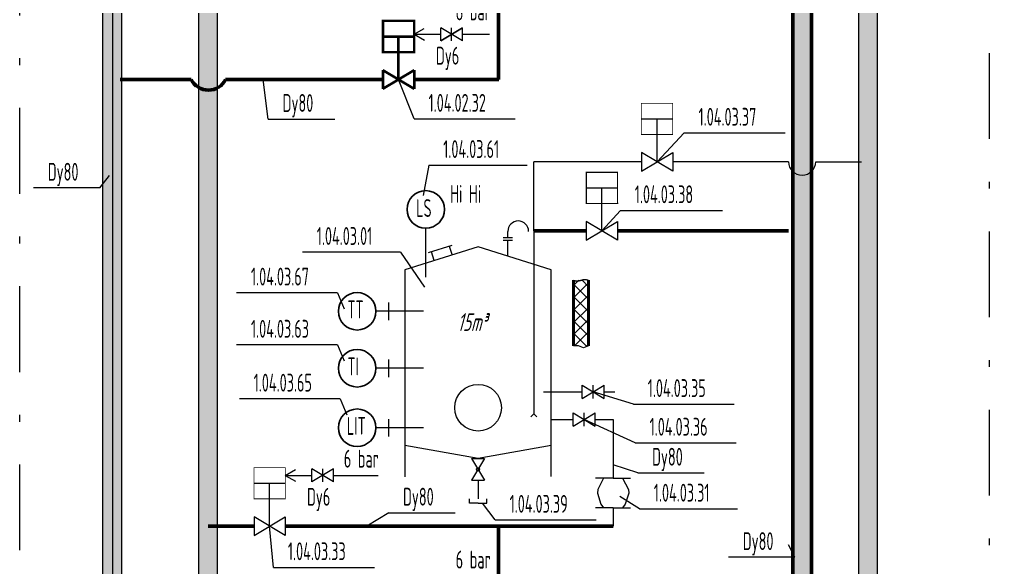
# Model space of a CAD drawing. Header units: millimetres. Extents: x -2281 to 17340, y -2563 to 4166.
# Drawn here: x 1283.7 to 1419.4, y 351 to 427.7 of the extents above; entities that cross this region are included whole.
import ezdxf

# ---------------------------------------------------------------- set-up
doc = ezdxf.new("R2010")
doc.units = ezdxf.units.MM
for name, pattern in [('K5LT32768', [24.957505, 11.9988, -5.9994, 0.959904, -5.9994]), ('K5LT32769', [0]), ('K5LT32772', [0]), ('K5LT32773', [0]), ('K5LT32774', [0]), ('K5LT32775', [0]), ('K5LT32776', [0]), ('K5LT32777', [0]), ('K5LT32782', [0]), ('K5LT32785', [0]), ('K5LT32786', [0]), ('K5LT32787', [0]), ('K5LT32788', [0]), ('K5LT32789', [0]), ('K5LT_THIN', [0]), ('K5LT_THIN_INCLUDED_TO_HATCHING', [0])]:
    doc.linetypes.add(name, pattern=pattern)
doc.layers.add('Системный слой', color=7, linetype='Continuous')
doc.styles.add('KTEXTSTYLE', font='GOST_AU.SHX', dxfattribs={"width": 0.96, "height": 5})

# ---------------------------------------------------------------- blocks, each defined once
blk = doc.blocks.new('U5')
at = {"layer": 'Системный слой', "color": 7, "linetype": 'K5LT_THIN_INCLUDED_TO_HATCHING', "lineweight": 13}
for p, q in [((1361.22, 391.21), (1361.27, 391.19)), ((1361.27, 391.19), (1361.32, 391.18)), ((1361.32, 391.18), (1361.37, 391.16)), ((1361.37, 391.16), (1361.42, 391.15)), ((1361.42, 391.15), (1361.47, 391.14)), ((1361.47, 391.14), (1361.52, 391.13)), ((1361.52, 391.13), (1361.57, 391.12)), ((1361.57, 391.12), (1361.62, 391.11)), ((1361.62, 391.11), (1361.67, 391.11)), ((1361.67, 391.11), (1361.72, 391.11)), ((1361.72, 391.11), (1361.77, 391.11)), ((1361.77, 391.11), (1361.82, 391.11)), ((1361.82, 391.11), (1361.87, 391.11)), ((1361.87, 391.11), (1361.92, 391.12)), ((1361.92, 391.12), (1361.97, 391.13)), ((1361.97, 391.13), (1362.02, 391.14)), ((1362.02, 391.14), (1362.07, 391.15)), ((1362.07, 391.15), (1362.12, 391.16)), ((1362.12, 391.16), (1362.17, 391.18)), ((1362.17, 391.18), (1362.22, 391.19)), ((1362.22, 391.19), (1362.27, 391.21)), ((1362.27, 391.21), (1362.32, 391.23)), ((1362.32, 391.23), (1362.37, 391.24)), ((1362.37, 391.24), (1362.42, 391.26)), ((1362.42, 391.26), (1362.47, 391.27)), ((1362.47, 391.27), (1362.52, 391.28)), ((1362.52, 391.28), (1362.57, 391.29)), ((1362.57, 391.29), (1362.62, 391.3)), ((1362.62, 391.3), (1362.67, 391.31)), ((1362.67, 391.31), (1362.72, 391.31)), ((1362.72, 391.31), (1362.77, 391.31)), ((1362.77, 391.31), (1362.82, 391.31)), ((1362.82, 391.31), (1362.87, 391.31)), ((1362.87, 391.31), (1362.92, 391.31)), ((1362.92, 391.31), (1362.97, 391.3)), ((1362.97, 391.3), (1363.02, 391.29)), ((1363.02, 391.29), (1363.07, 391.28)), ((1363.07, 391.28), (1363.12, 391.27)), ((1363.12, 391.27), (1363.17, 391.25)), ((1363.17, 391.25), (1363.22, 391.24)), ((1363.22, 391.24), (1363.27, 391.23)), ((1363.27, 391.23), (1363.32, 391.21))]:
    blk.add_line(p, q, dxfattribs=at)
blk = doc.blocks.new('U33')
at = {"layer": 'Системный слой', "true_color": 0xc0c0c0}
blk.add_hatch(color=9, dxfattribs=at).paths.add_polyline_path([(1401.16, 177.57), (1401.16, 118.99), (1403.78, 118.99), (1403.78, 551.6), (1401.16, 551.6)])
at = {"layer": 'Системный слой', "color": 7, "linetype": 'K5LT_THIN_INCLUDED_TO_HATCHING', "lineweight": 13}
for p, q in [((1401.16, 118.99), (1401.16, 551.6)), ((1403.78, 118.99), (1403.78, 551.6))]:
    blk.add_line(p, q, dxfattribs=at)
blk = doc.blocks.new('U34')
at = {"layer": 'Системный слой', "color": 7, "linetype": 'K5LT_THIN_INCLUDED_TO_HATCHING', "lineweight": 13}
for p, q in [((1308.8, 97.61), (1308.8, 820.63)), ((1311.43, 97.61), (1311.43, 820.63))]:
    blk.add_line(p, q, dxfattribs=at)
blk = doc.blocks.new('U35')
at = {"layer": 'Системный слой', "true_color": 0xc0c0c0}
blk.add_hatch(color=9, dxfattribs=at).paths.add_polyline_path([(1295.38, 150.37), (1295.38, 112.36), (1298.01, 112.36), (1298.01, 524.41), (1295.38, 524.41)])
at = {"layer": 'Системный слой', "color": 7, "linetype": 'K5LT_THIN_INCLUDED_TO_HATCHING', "lineweight": 13}
for p, q in [((1295.38, 112.36), (1295.38, 524.41)), ((1298.01, 112.36), (1298.01, 524.41))]:
    blk.add_line(p, q, dxfattribs=at)
blk = doc.blocks.new('U124')
at = {"layer": 'Системный слой', "color": 7, "linetype": 'K5LT_THIN', "lineweight": 13}
for q in [(1336.75, 419.31), (1353.06, 413.79)]:
    blk.add_line((1338.94, 413.79), q, dxfattribs=at)
at = {"layer": 'Системный слой', "color": 7, "insert": (1340.94, 417.29), "char_height": 2.5, "attachment_point": 1, "style": 'KTEXTSTYLE'}
blk.add_mtext('\\H3.5;\\W0.965;\\Q15;\\Q0;\\W0.715;\\H2.50;{\\c255;1.04.02.32}', dxfattribs=at)
blk = doc.blocks.new('U126')
at = {"layer": 'Системный слой', "color": 7, "linetype": 'K5LT_THIN', "lineweight": 13}
for q in [(1391.32, 354.16), (1382.91, 352.44)]:
    blk.add_line((1392.2, 352.44), q, dxfattribs=at)
at = {"layer": 'Системный слой', "color": 7, "insert": (1384.91, 355.94), "char_height": 2.5, "attachment_point": 1, "style": 'KTEXTSTYLE'}
blk.add_mtext('\\H3.5;\\W0.965;\\Q15;\\Q0;\\W0.715;\\H2.50;Dy80', dxfattribs=at)
blk = doc.blocks.new('U127')
at = {"layer": 'Системный слой', "color": 7, "linetype": 'K5LT_THIN', "lineweight": 13}
for q in [(1365.2, 398.13), (1382.06, 400.99)]:
    blk.add_line((1367.8, 400.99), q, dxfattribs=at)
at = {"layer": 'Системный слой', "color": 7, "insert": (1369.8, 404.49), "char_height": 2.5, "attachment_point": 1, "style": 'KTEXTSTYLE'}
blk.add_mtext('\\H3.5;\\W0.965;\\Q15;\\Q0;\\W0.715;\\H2.50;{\\c255;1.04.03.38}', dxfattribs=at)
blk = doc.blocks.new('U128')
at = {"layer": 'Системный слой', "color": 7, "linetype": 'K5LT_THIN', "lineweight": 13}
for q in [(1372.92, 407.77), (1390.84, 411.84)]:
    blk.add_line((1376.72, 411.84), q, dxfattribs=at)
at = {"layer": 'Системный слой', "color": 7, "insert": (1378.72, 415.34), "char_height": 2.5, "attachment_point": 1, "style": 'KTEXTSTYLE'}
blk.add_mtext('\\H3.5;\\W0.965;\\Q15;\\Q0;\\W0.715;\\H2.50;1.04.03.37', dxfattribs=at)
blk = doc.blocks.new('U129')
at = {"layer": 'Системный слой', "color": 7, "linetype": 'K5LT_THIN', "lineweight": 13}
for q in [(1340.2, 403.06), (1354.72, 407.32)]:
    blk.add_line((1340.99, 407.32), q, dxfattribs=at)
at = {"layer": 'Системный слой', "color": 7, "insert": (1342.99, 410.82), "char_height": 2.5, "attachment_point": 1, "style": 'KTEXTSTYLE'}
blk.add_mtext('\\H3.5;\\W0.965;\\Q15;\\Q0;\\W0.715;\\H2.50;1.04.03.61', dxfattribs=at)
blk = doc.blocks.new('U130')
at = {"layer": 'Системный слой', "color": 7, "linetype": 'K5LT_THIN', "lineweight": 13}
for q in [(1323.3, 395.15), (1340.36, 390.24)]:
    blk.add_line((1337.02, 395.15), q, dxfattribs=at)
at = {"layer": 'Системный слой', "color": 7, "insert": (1325.3, 398.65), "char_height": 2.5, "attachment_point": 1, "style": 'KTEXTSTYLE'}
blk.add_mtext('\\H3.5;\\W0.965;\\Q15;\\Q0;\\W0.715;\\H2.50;1.04.03.01', dxfattribs=at)
blk = doc.blocks.new('U131')
at = {"layer": 'Системный слой', "color": 7, "linetype": 'K5LT_THIN', "lineweight": 13}
for q in [(1314.09, 389.47), (1329.14, 387.23)]:
    blk.add_line((1328.22, 389.47), q, dxfattribs=at)
at = {"layer": 'Системный слой', "color": 7, "insert": (1316.09, 392.97), "char_height": 2.5, "attachment_point": 1, "style": 'KTEXTSTYLE'}
blk.add_mtext('\\H3.5;\\W0.965;\\Q15;\\Q0;\\W0.715;\\H2.50;1.04.03.67', dxfattribs=at)
blk = doc.blocks.new('U132')
at = {"layer": 'Системный слой', "color": 7, "linetype": 'K5LT_THIN', "lineweight": 13}
for q in [(1314.09, 382.16), (1329.14, 379.92)]:
    blk.add_line((1328.22, 382.16), q, dxfattribs=at)
at = {"layer": 'Системный слой', "color": 7, "insert": (1316.09, 385.66), "char_height": 2.5, "attachment_point": 1, "style": 'KTEXTSTYLE'}
blk.add_mtext('\\H3.5;\\W0.965;\\Q15;\\Q0;\\W0.715;\\H2.50;1.04.03.63', dxfattribs=at)
blk = doc.blocks.new('U133')
at = {"layer": 'Системный слой', "color": 7, "linetype": 'K5LT_THIN', "lineweight": 13}
for q in [(1314.47, 374.62), (1329.51, 372.37)]:
    blk.add_line((1328.59, 374.62), q, dxfattribs=at)
at = {"layer": 'Системный слой', "color": 7, "insert": (1316.47, 378.12), "char_height": 2.5, "attachment_point": 1, "style": 'KTEXTSTYLE'}
blk.add_mtext('\\H3.5;\\W0.965;\\Q15;\\Q0;\\W0.715;\\H2.50;1.04.03.65', dxfattribs=at)
blk = doc.blocks.new('U134')
at = {"layer": 'Системный слой', "color": 7, "linetype": 'K5LT_THIN', "lineweight": 13}
for q in [(1363.97, 375.6), (1383.73, 373.86)]:
    blk.add_line((1369.61, 373.86), q, dxfattribs=at)
at = {"layer": 'Системный слой', "color": 7, "insert": (1371.61, 377.36), "char_height": 2.5, "attachment_point": 1, "style": 'KTEXTSTYLE'}
blk.add_mtext('\\H3.5;\\W0.965;\\Q15;\\Q0;\\W0.715;\\H2.50;1.04.03.35', dxfattribs=at)
blk = doc.blocks.new('U135')
at = {"layer": 'Системный слой', "color": 7, "linetype": 'K5LT_THIN', "lineweight": 13}
for q in [(1362.7, 371.71), (1383.99, 368.45)]:
    blk.add_line((1369.87, 368.45), q, dxfattribs=at)
at = {"layer": 'Системный слой', "color": 7, "insert": (1371.87, 371.95), "char_height": 2.5, "attachment_point": 1, "style": 'KTEXTSTYLE'}
blk.add_mtext('\\H3.5;\\W0.965;\\Q15;\\Q0;\\W0.715;\\H2.50;1.04.03.36', dxfattribs=at)
blk = doc.blocks.new('U136')
at = {"layer": 'Системный слой', "color": 7, "linetype": 'K5LT_THIN', "lineweight": 13}
for q in [(1367.7, 360.95), (1384.18, 359.22)]:
    blk.add_line((1370.46, 359.22), q, dxfattribs=at)
at = {"layer": 'Системный слой', "color": 7, "insert": (1372.46, 362.72), "char_height": 2.5, "attachment_point": 1, "style": 'KTEXTSTYLE'}
blk.add_mtext('\\H3.5;\\W0.965;\\Q15;\\Q0;\\W0.715;\\H2.50;1.04.03.31', dxfattribs=at)
blk = doc.blocks.new('U137')
at = {"layer": 'Системный слой', "color": 7, "linetype": 'K5LT_THIN', "lineweight": 13}
for q in [(1348.49, 360), (1364.4, 357.66)]:
    blk.add_line((1350.28, 357.66), q, dxfattribs=at)
at = {"layer": 'Системный слой', "color": 7, "insert": (1352.28, 361.16), "char_height": 2.5, "attachment_point": 1, "style": 'KTEXTSTYLE'}
blk.add_mtext('\\H3.5;\\W0.965;\\Q15;\\Q0;\\W0.715;\\H2.50;1.04.03.39', dxfattribs=at)
blk = doc.blocks.new('U138')
at = {"layer": 'Системный слой', "color": 7, "linetype": 'K5LT_THIN', "lineweight": 13}
for q in [(1296.32, 405.87), (1285.66, 404.14)]:
    blk.add_line((1294.95, 404.14), q, dxfattribs=at)
at = {"layer": 'Системный слой', "color": 7, "insert": (1287.66, 407.64), "char_height": 2.5, "attachment_point": 1, "style": 'KTEXTSTYLE'}
blk.add_mtext('\\H3.5;\\W0.965;\\Q15;\\Q0;\\W0.715;\\H2.50;Dy80', dxfattribs=at)
blk = doc.blocks.new('U140')
at = {"layer": 'Системный слой', "color": 7, "linetype": 'K5LT_THIN', "lineweight": 13}
for q in [(1318.71, 356.78), (1333.38, 351.02)]:
    blk.add_line((1319.26, 351.02), q, dxfattribs=at)
at = {"layer": 'Системный слой', "color": 7, "insert": (1321.26, 354.52), "char_height": 2.5, "attachment_point": 1, "style": 'KTEXTSTYLE'}
blk.add_mtext('\\H3.5;\\W0.965;\\Q15;\\Q0;\\W0.715;\\H2.50;1.04.03.33', dxfattribs=at)
blk = doc.blocks.new('U213')
at = {"layer": 'Системный слой', "color": 7, "linetype": 'K5LT_THIN', "lineweight": 13}
for q in [(1317.79, 419.31), (1327.81, 413.77)]:
    blk.add_line((1318.52, 413.77), q, dxfattribs=at)
at = {"layer": 'Системный слой', "color": 7, "insert": (1320.52, 417.27), "char_height": 2.5, "attachment_point": 1, "style": 'KTEXTSTYLE'}
blk.add_mtext('\\H3.5;\\W0.965;\\Q15;\\Q0;\\W0.715;\\H2.50;Dy80', dxfattribs=at)
blk = doc.blocks.new('U214')
at = {"layer": 'Системный слой', "color": 7, "linetype": 'K5LT_THIN', "lineweight": 13}
for q in [(1366.77, 365.38), (1379.51, 364.25)]:
    blk.add_line((1370.22, 364.25), q, dxfattribs=at)
at = {"layer": 'Системный слой', "color": 7, "insert": (1372.22, 367.75), "char_height": 2.5, "attachment_point": 1, "style": 'KTEXTSTYLE'}
blk.add_mtext('\\H3.5;\\W0.965;\\Q15;\\Q0;\\W0.715;\\H2.50;Dy80', dxfattribs=at)
blk = doc.blocks.new('U215')
at = {"layer": 'Системный слой', "color": 7, "linetype": 'K5LT_THIN', "lineweight": 13}
for q in [(1332.3, 356.78), (1344.66, 358.66)]:
    blk.add_line((1335.37, 358.66), q, dxfattribs=at)
at = {"layer": 'Системный слой', "color": 7, "insert": (1337.37, 362.16), "char_height": 2.5, "attachment_point": 1, "style": 'KTEXTSTYLE'}
blk.add_mtext('\\H3.5;\\W0.965;\\Q15;\\Q0;\\W0.715;\\H2.50;Dy80', dxfattribs=at)

msp = doc.modelspace()

# ---------------------------------------------------------------- hatches: boundary and pattern name
at = {"layer": 'Системный слой', "true_color": 0x0000ff}
msp.add_hatch(color=5, dxfattribs=at).paths.add_polyline_path([(1394.54514, 118.80182), (1394.54514, 818.50664), (1391.92014, 818.50664), (1391.92014, 118.80182)])
at = {"layer": 'Системный слой', "true_color": 0xc0c0c0}
for points in [[(1308.80496, 494.90982), (1308.80496, 418.17692), (1309.09747, 418.03075), (1309.40563, 417.92135), (1309.72483, 417.85036), (1310.05031, 417.81883), (1310.3772, 417.82724), (1310.70063, 417.87547), (1311.01576, 417.96278), (1311.31788, 418.08788), (1311.42984, 418.14579), (1311.42984, 494.88572), (1311.13432, 494.74574), (1310.82392, 494.64285), (1310.5033, 494.5786), (1310.17723, 494.55393), (1309.85059, 494.56922), (1309.52825, 494.62425), (1309.21503, 494.71818), (1308.9156, 494.84961)], [(1308.80496, 418.17692), (1308.80496, 341.43682), (1309.09786, 341.29143), (1309.40632, 341.18287), (1309.72571, 341.11273), (1310.05127, 341.08208), (1310.37814, 341.09138), (1310.70143, 341.14047), (1311.01632, 341.22864), (1311.31811, 341.35455), (1311.42984, 341.41272), (1311.42984, 418.14579), (1311.13395, 418.00659), (1310.82328, 417.90454), (1310.50248, 417.84113), (1310.17635, 417.81734), (1309.84975, 417.8335), (1309.52756, 417.88938), (1309.21459, 417.98415), (1308.91552, 418.11638)]]:
    msp.add_hatch(color=9, dxfattribs=at).paths.add_polyline_path(points)

# ---------------------------------------------------------------- linework, layer by layer
at = {"layer": 'Системный слой', "color": 5, "linetype": 'K5LT32768', "lineweight": 18, "true_color": 0x0000ff}
for p, q in [((1283.69298, 839.5978), (1283.69298, 61.58733)), ((1419.44802, 61.58733), (1419.44802, 839.5992))]:
    msp.add_line(p, q, dxfattribs=at)
at = {"layer": 'Системный слой', "color": 5, "linetype": 'K5LT32775', "lineweight": 50, "true_color": 0x0000ff}
for p, q in [((1391.92014, 118.80182), (1391.92014, 818.50664)), ((1394.54514, 118.80182), (1394.54514, 818.50664)), ((1363.01148, 398.12657), (1355.66336, 398.12657)), ((1391.32014, 398.12657), (1367.38648, 398.12657)), ((1316.52272, 356.7797), (1310.1174, 356.7797)), ((1320.89772, 356.7797), (1366.76635, 356.7797))]:
    msp.add_line(p, q, dxfattribs=at)
at = {"layer": 'Системный слой', "color": 7, "linetype": 'K5LT_THIN_INCLUDED_TO_HATCHING', "lineweight": 13}
for p, q in [((1308.80496, 97.61198), (1308.80496, 658.74994)), ((1311.42984, 97.61198), (1311.42984, 658.76432))]:
    msp.add_line(p, q, dxfattribs=at)
at = {"layer": 'Системный слой', "color": 7, "linetype": 'K5LT_THIN', "lineweight": 13}
for p, q in [((1296.6966, 524.40853), (1296.6966, 116.35275)), ((1370.72775, 413.79013), (1375.10275, 413.79013)), ((1372.91791, 407.77452), (1372.91525, 413.79013)), ((1375.10541, 406.46202), (1370.73041, 409.08702)), ((1370.73041, 406.46202), (1375.10541, 409.08702)), ((1370.73041, 409.08702), (1370.73041, 406.46202)), ((1375.10541, 409.08702), (1375.10541, 406.46202)), ((1370.73041, 407.77452), (1355.66336, 407.77452)), ((1355.66336, 398.12657), (1355.66336, 407.77452)), ((1391.29155, 407.77452), (1375.10541, 407.77452)), ((1395.14103, 407.77531), (1401.53157, 407.77531)), ((1355.66336, 398.12657), (1355.66336, 372.52452)), ((1347.87526, 395.86411), (1337.6278, 392.67007)), ((1358.12273, 392.67007), (1347.87526, 395.86411)), ((1337.6278, 392.67007), (1337.6278, 363.67106)), ((1358.12273, 363.75856), (1358.12273, 392.67007)), ((1362.44155, 374.67742), (1362.44155, 376.51492)), ((1362.44155, 374.67742), (1365.50405, 376.51492)), ((1362.44155, 376.51492), (1365.50405, 374.67742)), ((1363.96585, 374.67742), (1363.96585, 376.51492)), ((1365.50405, 374.67742), (1365.50405, 376.51492)), ((1357.01808, 375.59617), (1362.44155, 375.59617)), ((1363.96585, 375.59617), (1363.9728, 375.59617)), ((1365.50405, 375.59617), (1367.00637, 375.59617)), ((1355.66336, 372.52452), (1355.23696, 372.08481)), ((1355.66336, 372.52452), (1356.08976, 372.08481)), ((1361.17336, 370.79062), (1361.17336, 372.62812)), ((1361.17336, 370.79062), (1364.23586, 372.62812)), ((1361.17336, 372.62812), (1364.23586, 370.79062)), ((1362.69766, 370.79062), (1362.69766, 372.62812)), ((1364.23586, 370.79062), (1364.23586, 372.62812)), ((1358.12273, 371.70937), (1361.17336, 371.70937)), ((1362.69766, 371.70937), (1362.70461, 371.70937)), ((1364.23586, 371.70937), (1366.76635, 371.70937)), ((1347.87526, 366.27857), (1337.6278, 368.09433)), ((1358.12273, 368.09433), (1347.87526, 366.27857)), ((1346.95651, 366.27857), (1348.79401, 366.27857)), ((1346.95651, 366.27857), (1348.79401, 363.21607)), ((1348.79401, 366.27857), (1346.95651, 363.21607)), ((1320.89028, 363.89168), (1322.30618, 364.72046)), ((1320.89031, 363.88728), (1324.59357, 363.88728)), ((1320.89031, 363.88728), (1322.316, 363.07546)), ((1324.59357, 362.97031), (1324.59357, 364.80781)), ((1327.65607, 362.97031), (1324.59357, 364.80781)), ((1327.65607, 364.80781), (1324.59357, 362.97031)), ((1326.11787, 363.88489), (1326.13176, 363.88489)), ((1326.12482, 363.88906), (1326.13176, 363.88906)), ((1326.13176, 362.97031), (1326.13176, 364.80781)), ((1327.65607, 362.97031), (1327.65607, 364.80781)), ((1327.65607, 363.88906), (1333.89033, 363.88906)), ((1316.52005, 362.79531), (1320.89505, 362.79531)), ((1318.71022, 356.7797), (1318.70755, 362.79531)), ((1346.95651, 363.21607), (1348.79401, 363.21607)), ((1347.87526, 363.21607), (1347.87526, 360.61016)), ((1366.76635, 363.51733), (1364.31635, 363.51733)), ((1365.42874, 363.51733), (1364.62021, 361.93917)), ((1366.76635, 363.51733), (1369.21635, 363.51733)), ((1368.10397, 363.51733), (1368.9125, 361.93917)), ((1364.62021, 361.93917), (1364.56845, 361.42416)), ((1364.56845, 361.42416), (1365.05976, 359.846)), ((1368.96426, 361.42416), (1368.47295, 359.846)), ((1368.9125, 361.93917), (1368.96426, 361.42416)), ((1346.65026, 359.99766), (1346.65026, 360.61016)), ((1347.87526, 359.99766), (1346.65026, 359.99766)), ((1347.87526, 359.99766), (1349.10026, 359.99766)), ((1349.10026, 359.99766), (1349.10026, 360.61016)), ((1365.05976, 359.846), (1365.42874, 359.33517)), ((1368.47295, 359.846), (1368.10397, 359.33517)), ((1366.76635, 359.33517), (1364.31635, 359.33517)), ((1366.76635, 359.33517), (1369.21635, 359.33517)), ((1366.76635, 359.33517), (1366.76635, 356.7797)), ((1320.89772, 355.4672), (1316.52272, 358.0922)), ((1316.52272, 355.4672), (1320.89772, 358.0922)), ((1316.52272, 358.0922), (1316.52272, 355.4672)), ((1320.89772, 358.0922), (1320.89772, 355.4672))]:
    msp.add_line(p, q, dxfattribs=at)
at = {"layer": 'Системный слой', "color": 151, "linetype": 'K5LT32788', "lineweight": 50, "true_color": 0x7fbfff}
for p, q in [((1350.74615, 433.5162), (1350.74615, 419.31059)), ((1307.74468, 419.31062), (1297.81535, 419.31062)), ((1334.56507, 419.31062), (1312.54543, 419.31062)), ((1338.94007, 419.31062), (1350.77208, 419.31062)), ((1350.73989, 356.7797), (1350.73989, 342.57409))]:
    msp.add_line(p, q, dxfattribs=at)
at = {"layer": 'Системный слой', "color": 4, "linetype": 'K5LT32772', "lineweight": 18, "true_color": 0x00ffff}
for p, q in [((1338.93556, 425.63554), (1340.35147, 426.46432)), ((1342.63885, 424.71417), (1342.63885, 426.55167)), ((1345.70135, 424.71417), (1342.63885, 426.55167)), ((1344.17704, 424.71417), (1344.17704, 426.55167)), ((1345.70135, 424.71417), (1345.70135, 426.55167)), ((1338.93559, 425.63114), (1342.63885, 425.63114)), ((1338.93559, 425.63114), (1340.36128, 424.81932)), ((1344.1701, 425.63292), (1344.17704, 425.63292)), ((1345.70135, 425.63292), (1349.47635, 425.63292))]:
    msp.add_line(p, q, dxfattribs=at)
at = {"layer": 'Системный слой', "color": 4, "linetype": 'K5LT32774', "lineweight": 25, "true_color": 0x00ffff}
msp.add_line((1345.70135, 426.55167), (1342.63885, 424.71417), dxfattribs=at)
at = {"layer": 'Системный слой', "color": 151, "linetype": 'K5LT32789', "lineweight": 35, "true_color": 0x7fbfff}
for p, q in [((1334.56241, 425.32623), (1338.93741, 425.32623)), ((1336.75257, 419.31062), (1336.74991, 425.32623)), ((1338.94007, 417.99812), (1334.56507, 420.62312)), ((1334.56507, 417.99812), (1338.94007, 420.62312)), ((1334.56507, 420.62312), (1334.56507, 417.99812)), ((1338.94007, 420.62312), (1338.94007, 417.99812))]:
    msp.add_line(p, q, dxfattribs=at)
at = {"layer": 'Системный слой', "color": 4, "linetype": 'K5LT32773', "lineweight": 18, "true_color": 0x00ffff}
msp.add_line((1344.16315, 425.62875), (1344.17704, 425.62875), dxfattribs=at)
at = {"layer": 'Системный слой', "color": 5, "linetype": 'K5LT32787', "lineweight": 18, "true_color": 0x0000ff}
for p, q in [((1363.00882, 404.14218), (1367.38382, 404.14218)), ((1365.19898, 398.12657), (1365.19632, 404.14218)), ((1367.38648, 396.81407), (1363.01148, 399.43907)), ((1363.01148, 396.81407), (1367.38648, 399.43907)), ((1363.01148, 399.43907), (1363.01148, 396.81407)), ((1367.38648, 399.43907), (1367.38648, 396.81407)), ((1366.76635, 371.70937), (1366.76635, 363.51733))]:
    msp.add_line(p, q, dxfattribs=at)
at = {"layer": 'Системный слой', "color": 7, "linetype": 'K5LT32786', "lineweight": 18}
for p, q in [((1340.55389, 391.61677), (1340.55389, 398.49919)), ((1361.22248, 390.46951), (1361.96303, 391.21006)), ((1363.32024, 390.30702), (1362.41721, 391.21006)), ((1361.22248, 388.7371), (1363.32024, 390.83486)), ((1363.32024, 388.57461), (1361.22248, 390.67237)), ((1361.22248, 387.00469), (1363.32024, 389.10245)), ((1363.32024, 386.8422), (1361.22248, 388.93996)), ((1361.22248, 385.27228), (1363.32024, 387.37004)), ((1363.32024, 385.10979), (1361.22248, 387.20755)), ((1361.22248, 383.60745), (1363.32024, 385.70521)), ((1363.32024, 383.44497), (1361.22248, 385.54273)), ((1363.09914, 381.93366), (1361.22248, 383.81032)), ((1361.37452, 382.02708), (1363.32024, 383.9728)), ((1361.27331, 382.02708), (1361.22248, 382.0779)), ((1361.92089, 382.0272), (1361.22248, 382.02708)), ((1362.6302, 381.73584), (1361.92089, 382.0272)), ((1363.32024, 382.02708), (1362.6302, 381.73584)), ((1362.95088, 381.87102), (1363.32024, 382.24039))]:
    msp.add_line(p, q, dxfattribs=at)
at = {"layer": 'Системный слой', "color": 7, "linetype": 'K5LT32776', "lineweight": 18}
for p, q in [((1352.0343, 397.16235), (1352.0343, 398.04831)), ((1352.69055, 397.16235), (1351.37805, 397.16235)), ((1352.69055, 396.77027), (1351.37805, 396.77027)), ((1352.0343, 394.56777), (1352.0343, 396.77027)), ((1340.92442, 395.07237), (1344.26587, 396.11387)), ((1341.73266, 393.94951), (1341.3421, 395.20256)), ((1343.84818, 395.98368), (1344.23875, 394.73064)), ((1335.37129, 385.6395), (1335.37129, 388.0895)), ((1340.22516, 386.8645), (1333.57516, 386.8645)), ((1340.22516, 378.88842), (1333.57516, 378.88842)), ((1335.37129, 377.66342), (1335.37129, 380.11342)), ((1335.37129, 369.33616), (1335.37129, 371.78616)), ((1340.22516, 370.56116), (1333.57516, 370.56116))]:
    msp.add_line(p, q, dxfattribs=at)
at = {"layer": 'Системный слой', "color": 150, "linetype": 'K5LT32769', "lineweight": 18, "true_color": 0x007fff}
msp.add_line((1390.76325, 398.12657), (1391.32014, 398.12657), dxfattribs=at)
at = {"layer": 'Системный слой', "color": 7, "linetype": 'K5LT32785', "lineweight": 40}
for p, q in [((1361.22248, 391.21006), (1361.22248, 382.02708)), ((1363.32024, 382.02708), (1363.32024, 391.21006))]:
    msp.add_line(p, q, dxfattribs=at)
at = {"layer": 'Системный слой', "color": 7, "linetype": 'K5LT32782', "lineweight": 0}
msp.add_line((1352.49935, 357.66255), (1352.7356, 357.66255), dxfattribs=at)
at = {"layer": 'Системный слой', "color": 151, "linetype": 'K5LT32789', "true_color": 0x7fbfff, "const_width": 0.35}
msp.add_lwpolyline([(1334.56418, 423.13874), (1338.93918, 423.13874), (1338.93288, 427.51373), (1334.55788, 427.51373)], close=True, dxfattribs=at)
at = {"layer": 'Системный слой', "color": 7, "linetype": 'K5LT_THIN', "const_width": 0.11}
for points in [[(1370.72952, 411.60264), (1375.10452, 411.60264), (1375.09822, 415.97762), (1370.72322, 415.97762)], [(1316.52183, 360.60782), (1320.89683, 360.60782), (1320.89052, 364.9828), (1316.51552, 364.9828)]]:
    msp.add_lwpolyline(points, close=True, dxfattribs=at)
at = {"layer": 'Системный слой', "color": 5, "linetype": 'K5LT32787', "true_color": 0x0000ff, "const_width": 0.18}
msp.add_lwpolyline([(1363.01059, 401.95469), (1367.38559, 401.95469), (1367.37928, 406.32968), (1363.00428, 406.32968)], close=True, dxfattribs=at)
at = {"layer": 'Системный слой', "color": 7, "linetype": 'K5LT32777', "lineweight": 25}
for centre in [(1340.55389, 401.12419), (1330.95016, 386.8645), (1330.95016, 378.88842), (1330.95016, 370.56116)]:
    msp.add_circle(centre, 2.625, dxfattribs=at)
at = {"layer": 'Системный слой', "color": 7, "linetype": 'K5LT32776', "lineweight": 18}
msp.add_circle((1347.87526, 373.37075), 3.26611, dxfattribs=at)
at = {"layer": 'Системный слой', "color": 7, "linetype": 'K5LT_THIN', "lineweight": 13}
msp.add_circle((1347.87526, 364.74732), 0.21875, dxfattribs=at)
at = {"layer": 'Системный слой', "color": 151, "linetype": 'K5LT32788', "lineweight": 50, "true_color": 0x7fbfff}
msp.add_arc((1310.14506, 420.4929), 2.67574, 206.2220208, 333.7779792, dxfattribs=at)
at = {"layer": 'Системный слой', "color": 7, "linetype": 'K5LT_THIN', "lineweight": 13}
msp.add_arc((1393.21627, 407.85661), 1.92647, 182.4422076, 357.581545, dxfattribs=at)
at = {"layer": 'Системный слой', "color": 7, "linetype": 'K5LT32776', "lineweight": 18}
msp.add_arc((1353.49086, 398.04831), 1.45656, 0, 180, dxfattribs=at)

# ---------------------------------------------------------------- block references
at = {"layer": 'Системный слой'}
for name in ['U34', 'U33', 'U35', 'U213', 'U124', 'U128', 'U129', 'U138', 'U127', 'U130', 'U131', 'U5', 'U132', 'U133', 'U134', 'U135', 'U214', 'U136', 'U215', 'U137', 'U140', 'U126']:
    msp.add_blockref(name, (0, 0), dxfattribs=at)

# ---------------------------------------------------------------- texts
at = {"layer": 'Системный слой', "color": 7, "char_height": 2.5, "attachment_point": 1, "style": 'KTEXTSTYLE'}
for s, insert in [('\\H3.5;\\W0.965;\\Q15;\\Q0;\\W0.715;\\H2.50;6 bar', (1344.75053, 430.09347)), ('\\H3.5;\\W0.965;\\Q15;\\Q0;\\W0.715;\\H2.50;Dy6', (1341.97873, 423.88989)), ('\\H3.5;\\W0.965;\\Q15;\\Q0;\\W0.715;\\H2.50;Hi Hi', (1343.96303, 404.53884)), ('\\H3.5;\\W0.965;\\Q15;\\Q0;\\W0.715;\\H2.50;LS', (1339.19749, 402.56633)), ('\\H3.5;\\W0.965;\\Q15;\\Q0;\\W0.715;\\H2.50;TT', (1329.59193, 388.37238)), ('\\H3.5;\\W0.965;\\Q15;\\Q15;\\W0.765;\\H2.50;15m³', (1344.97581, 386.60031)), ('\\H3.5;\\W0.965;\\Q15;\\Q0;\\W0.715;\\H2.50;TI', (1329.59193, 380.3963)), ('\\H3.5;\\W0.965;\\Q15;\\Q0;\\W0.715;\\H2.50;LIT', (1329.51332, 372.06904)), ('\\H3.5;\\W0.965;\\Q15;\\Q0;\\W0.715;\\H2.50;6 bar', (1329.08989, 367.4813)), ('\\H3.5;\\W0.965;\\Q15;\\Q0;\\W0.715;\\H2.50;Dy6', (1323.93345, 362.14603)), ('\\H3.5;\\W0.965;\\Q15;\\Q0;\\W0.715;\\H2.50;6 bar', (1344.74427, 353.35697))]:
    msp.add_mtext(s, dxfattribs=dict(at, insert=insert))

doc.saveas('drawing.dxf')
